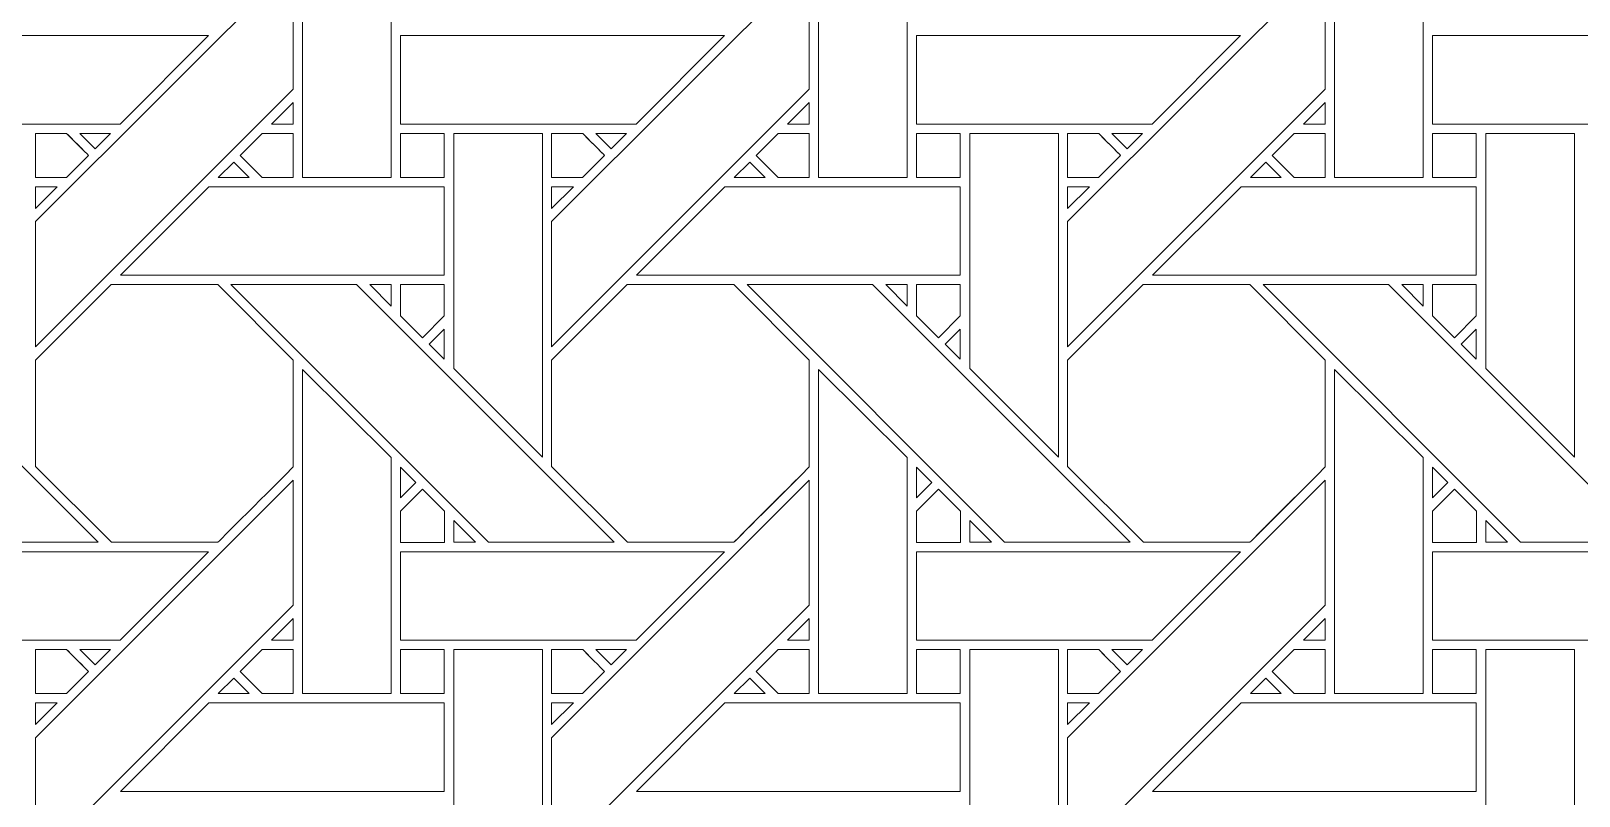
# Model space of a CAD drawing. Header units: inches. Extents: x 4.4 to 20.4, y 1.1 to 17.1.
# Drawn here: x 8.817 to 11.663, y 5.071 to 6.477 of the extents above; entities that cross this region are included whole.
import ezdxf

# ---------------------------------------------------------------- set-up
doc = ezdxf.new("R2010")
doc.units = ezdxf.units.IN
doc.header["$MEASUREMENT"] = 0
doc.layers.add('Design', color=7, linetype='Continuous', lineweight=0)

msp = doc.modelspace()

# ---------------------------------------------------------------- linework, layer by layer
at = {"layer": 'Design'}
for points, knots in [([(12.3829, 17.0948), (7.9646, 17.0948), (4.3829, 13.513), (4.3829, 9.0948), (4.3829, 4.6765), (7.9646, 1.0948), (12.3829, 1.0948), (16.8011, 1.0948), (20.3829, 4.6765), (20.3829, 9.0948), (20.3829, 13.513), (16.8011, 17.0948), (12.3829, 17.0948)], [0, 0, 0, 0, 1, 1, 1, 2, 2, 2, 3, 3, 3, 4, 4, 4, 4]), ([(12.3829, 16.2388), (8.4373, 16.2388), (5.2388, 13.0403), (5.2388, 9.0948), (5.2388, 5.1492), (8.4373, 1.9507), (12.3829, 1.9507), (16.3284, 1.9507), (19.5269, 5.1492), (19.5269, 9.0948), (19.5269, 13.0403), (16.3284, 16.2388), (12.3829, 16.2388)], [0, 0, 0, 0, 1, 1, 1, 2, 2, 2, 3, 3, 3, 4, 4, 4, 4]), ([(9.4791, 6.6419), (9.4791, 6.6419), (9.4791, 6.2082), (9.4791, 6.2082), (9.4791, 6.2082), (9.3163, 6.2082), (9.3163, 6.2082), (9.3163, 6.2082), (9.3163, 6.8041), (9.3163, 6.8041), (9.3163, 6.8041), (9.4791, 6.6419), (9.4791, 6.6419)], [0, 0, 0, 0, 1, 1, 1, 2, 2, 2, 3, 3, 3, 4, 4, 4, 4]), ([(10.4278, 6.6419), (10.4278, 6.6419), (10.4278, 6.2082), (10.4278, 6.2082), (10.4278, 6.2082), (10.265, 6.2082), (10.265, 6.2082), (10.265, 6.2082), (10.265, 6.8041), (10.265, 6.8041), (10.265, 6.8041), (10.4278, 6.6419), (10.4278, 6.6419)], [0, 0, 0, 0, 1, 1, 1, 2, 2, 2, 3, 3, 3, 4, 4, 4, 4]), ([(11.3765, 6.6419), (11.3765, 6.6419), (11.3765, 6.2082), (11.3765, 6.2082), (11.3765, 6.2082), (11.2137, 6.2082), (11.2137, 6.2082), (11.2137, 6.2082), (11.2137, 6.8041), (11.2137, 6.8041), (11.2137, 6.8041), (11.3765, 6.6419), (11.3765, 6.6419)], [0, 0, 0, 0, 1, 1, 1, 2, 2, 2, 3, 3, 3, 4, 4, 4, 4]), ([(8.8255, 6.1269), (8.8255, 6.1269), (9.2992, 6.6005), (9.2992, 6.6005), (9.2992, 6.6005), (9.2992, 6.3705), (9.2992, 6.3705), (9.2992, 6.3705), (8.8255, 5.8968), (8.8255, 5.8968), (8.8255, 5.8968), (8.8255, 6.1269), (8.8255, 6.1269)], [0, 0, 0, 0, 1, 1, 1, 2, 2, 2, 3, 3, 3, 4, 4, 4, 4]), ([(9.7742, 6.1269), (9.7742, 6.1269), (10.2479, 6.6005), (10.2479, 6.6005), (10.2479, 6.6005), (10.2479, 6.3705), (10.2479, 6.3705), (10.2479, 6.3705), (9.7742, 5.8968), (9.7742, 5.8968), (9.7742, 5.8968), (9.7742, 6.1269), (9.7742, 6.1269)], [0, 0, 0, 0, 1, 1, 1, 2, 2, 2, 3, 3, 3, 4, 4, 4, 4]), ([(10.7229, 6.1269), (10.7229, 6.1269), (11.1966, 6.6005), (11.1966, 6.6005), (11.1966, 6.6005), (11.1966, 6.3705), (11.1966, 6.3705), (11.1966, 6.3705), (10.7229, 5.8968), (10.7229, 5.8968), (10.7229, 5.8968), (10.7229, 6.1269), (10.7229, 6.1269)], [0, 0, 0, 0, 1, 1, 1, 2, 2, 2, 3, 3, 3, 4, 4, 4, 4]), ([(8.5476, 6.3063), (8.5476, 6.3063), (8.5476, 6.469), (8.5476, 6.469), (8.5476, 6.469), (9.1433, 6.469), (9.1433, 6.469), (9.1433, 6.469), (8.9806, 6.3063), (8.9806, 6.3063), (8.9806, 6.3063), (8.5476, 6.3063), (8.5476, 6.3063)], [0, 0, 0, 0, 1, 1, 1, 2, 2, 2, 3, 3, 3, 4, 4, 4, 4]), ([(9.4964, 6.3063), (9.4964, 6.3063), (9.4964, 6.469), (9.4964, 6.469), (9.4964, 6.469), (10.0921, 6.469), (10.0921, 6.469), (10.0921, 6.469), (9.9293, 6.3063), (9.9293, 6.3063), (9.9293, 6.3063), (9.4964, 6.3063), (9.4964, 6.3063)], [0, 0, 0, 0, 1, 1, 1, 2, 2, 2, 3, 3, 3, 4, 4, 4, 4]), ([(10.4451, 6.3063), (10.4451, 6.3063), (10.4451, 6.469), (10.4451, 6.469), (10.4451, 6.469), (11.0408, 6.469), (11.0408, 6.469), (11.0408, 6.469), (10.8781, 6.3063), (10.8781, 6.3063), (10.8781, 6.3063), (10.4451, 6.3063), (10.4451, 6.3063)], [0, 0, 0, 0, 1, 1, 1, 2, 2, 2, 3, 3, 3, 4, 4, 4, 4]), ([(11.3938, 6.3063), (11.3938, 6.3063), (11.3938, 6.469), (11.3938, 6.469), (11.3938, 6.469), (11.9895, 6.469), (11.9895, 6.469), (11.9895, 6.469), (11.8268, 6.3063), (11.8268, 6.3063), (11.8268, 6.3063), (11.3938, 6.3063), (11.3938, 6.3063)], [0, 0, 0, 0, 1, 1, 1, 2, 2, 2, 3, 3, 3, 4, 4, 4, 4]), ([(9.2594, 6.3063), (9.2594, 6.3063), (9.2992, 6.3461), (9.2992, 6.3461), (9.2992, 6.3461), (9.2992, 6.3063), (9.2992, 6.3063), (9.2992, 6.3063), (9.2594, 6.3063), (9.2594, 6.3063)], [0, 0, 0, 0, 1, 1, 1, 2, 2, 2, 3, 3, 3, 3]), ([(10.2081, 6.3063), (10.2081, 6.3063), (10.2479, 6.3461), (10.2479, 6.3461), (10.2479, 6.3461), (10.2479, 6.3063), (10.2479, 6.3063), (10.2479, 6.3063), (10.2081, 6.3063), (10.2081, 6.3063)], [0, 0, 0, 0, 1, 1, 1, 2, 2, 2, 3, 3, 3, 3]), ([(11.1568, 6.3063), (11.1568, 6.3063), (11.1966, 6.3461), (11.1966, 6.3461), (11.1966, 6.3461), (11.1966, 6.3063), (11.1966, 6.3063), (11.1966, 6.3063), (11.1568, 6.3063), (11.1568, 6.3063)], [0, 0, 0, 0, 1, 1, 1, 2, 2, 2, 3, 3, 3, 3]), ([(8.8825, 6.289), (8.8877, 6.2839), (8.9184, 6.2531), (8.9228, 6.2486), (8.9228, 6.2486), (8.8824, 6.2082), (8.8824, 6.2082), (8.8824, 6.2082), (8.8255, 6.2082), (8.8255, 6.2082), (8.8255, 6.2082), (8.8255, 6.289), (8.8255, 6.289), (8.8255, 6.289), (8.8825, 6.289), (8.8825, 6.289)], [0, 0, 0, 0, 1, 1, 1, 2, 2, 2, 3, 3, 3, 4, 4, 4, 5, 5, 5, 5]), ([(8.8255, 6.289), (8.8255, 6.289), (8.8825, 6.289), (8.8825, 6.289), (8.888, 6.2836), (8.9188, 6.2527), (8.9228, 6.2486), (8.9228, 6.2486), (8.8824, 6.2082), (8.8824, 6.2082), (8.8824, 6.2082), (8.8255, 6.2082), (8.8255, 6.2082), (8.8255, 6.2082), (8.8255, 6.289), (8.8255, 6.289)], [0, 0, 0, 0, 1, 1, 1, 2, 2, 2, 3, 3, 3, 4, 4, 4, 5, 5, 5, 5]), ([(8.9634, 6.289), (8.9634, 6.289), (8.9351, 6.2608), (8.9351, 6.2608), (8.9351, 6.2608), (8.9069, 6.289), (8.9069, 6.289), (8.9069, 6.289), (8.9634, 6.289), (8.9634, 6.289)], [0, 0, 0, 0, 1, 1, 1, 2, 2, 2, 3, 3, 3, 3]), ([(9.2991, 6.289), (9.2991, 6.289), (9.2991, 6.2082), (9.2991, 6.2082), (9.2991, 6.2082), (9.242, 6.2082), (9.242, 6.2082), (9.242, 6.2082), (9.2017, 6.2486), (9.2017, 6.2486), (9.2017, 6.2486), (9.2421, 6.289), (9.2421, 6.289), (9.2421, 6.289), (9.2991, 6.289), (9.2991, 6.289)], [0, 0, 0, 0, 1, 1, 1, 2, 2, 2, 3, 3, 3, 4, 4, 4, 5, 5, 5, 5]), ([(9.2017, 6.2486), (9.2017, 6.2486), (9.2421, 6.289), (9.2421, 6.289), (9.2421, 6.289), (9.2991, 6.289), (9.2991, 6.289), (9.2991, 6.289), (9.2991, 6.2082), (9.2991, 6.2082), (9.2991, 6.2082), (9.242, 6.2082), (9.242, 6.2082), (9.242, 6.2082), (9.2017, 6.2486), (9.2017, 6.2486)], [0, 0, 0, 0, 1, 1, 1, 2, 2, 2, 3, 3, 3, 4, 4, 4, 5, 5, 5, 5]), ([(9.5766, 6.2082), (9.5766, 6.2082), (9.4963, 6.2082), (9.4963, 6.2082), (9.4963, 6.2082), (9.4963, 6.289), (9.4963, 6.289), (9.4963, 6.289), (9.5766, 6.289), (9.5766, 6.289), (9.5766, 6.289), (9.5766, 6.2082), (9.5766, 6.2082)], [0, 0, 0, 0, 1, 1, 1, 2, 2, 2, 3, 3, 3, 4, 4, 4, 4]), ([(9.5766, 6.289), (9.5766, 6.289), (9.5766, 6.2082), (9.5766, 6.2082), (9.5766, 6.2082), (9.4963, 6.2082), (9.4963, 6.2082), (9.4963, 6.2082), (9.4963, 6.289), (9.4963, 6.289), (9.4963, 6.289), (9.5766, 6.289), (9.5766, 6.289)], [0, 0, 0, 0, 1, 1, 1, 2, 2, 2, 3, 3, 3, 4, 4, 4, 4]), ([(9.7571, 6.289), (9.7571, 6.289), (9.7571, 5.6939), (9.7571, 5.6939), (9.7571, 5.6939), (9.5942, 5.8568), (9.5942, 5.8568), (9.5942, 5.8568), (9.5942, 6.289), (9.5942, 6.289), (9.5942, 6.289), (9.7571, 6.289), (9.7571, 6.289)], [0, 0, 0, 0, 1, 1, 1, 2, 2, 2, 3, 3, 3, 4, 4, 4, 4]), ([(9.8313, 6.289), (9.8364, 6.2839), (9.8672, 6.2531), (9.8716, 6.2486), (9.8716, 6.2486), (9.8312, 6.2082), (9.8312, 6.2082), (9.8312, 6.2082), (9.7742, 6.2082), (9.7742, 6.2082), (9.7742, 6.2082), (9.7742, 6.289), (9.7742, 6.289), (9.7742, 6.289), (9.8313, 6.289), (9.8313, 6.289)], [0, 0, 0, 0, 1, 1, 1, 2, 2, 2, 3, 3, 3, 4, 4, 4, 5, 5, 5, 5]), ([(9.8716, 6.2486), (9.8716, 6.2486), (9.8312, 6.2082), (9.8312, 6.2082), (9.8312, 6.2082), (9.7742, 6.2082), (9.7742, 6.2082), (9.7742, 6.2082), (9.7742, 6.289), (9.7742, 6.289), (9.7742, 6.289), (9.8313, 6.289), (9.8313, 6.289), (9.8369, 6.2834), (9.8716, 6.2486), (9.8716, 6.2486)], [0, 0, 0, 0, 1, 1, 1, 2, 2, 2, 3, 3, 3, 4, 4, 4, 5, 5, 5, 5]), ([(9.8556, 6.289), (9.8556, 6.289), (9.9121, 6.289), (9.9121, 6.289), (9.9121, 6.289), (9.8838, 6.2608), (9.8838, 6.2608), (9.8838, 6.2608), (9.8556, 6.289), (9.8556, 6.289)], [0, 0, 0, 0, 1, 1, 1, 2, 2, 2, 3, 3, 3, 3]), ([(10.2479, 6.289), (10.2479, 6.289), (10.2479, 6.2082), (10.2479, 6.2082), (10.2479, 6.2082), (10.1907, 6.2082), (10.1907, 6.2082), (10.1907, 6.2082), (10.1504, 6.2486), (10.1504, 6.2486), (10.1504, 6.2486), (10.1908, 6.289), (10.1908, 6.289), (10.1908, 6.289), (10.2479, 6.289), (10.2479, 6.289)], [0, 0, 0, 0, 1, 1, 1, 2, 2, 2, 3, 3, 3, 4, 4, 4, 5, 5, 5, 5]), ([(10.1504, 6.2486), (10.1504, 6.2486), (10.1908, 6.289), (10.1908, 6.289), (10.1908, 6.289), (10.2479, 6.289), (10.2479, 6.289), (10.2479, 6.289), (10.2479, 6.2082), (10.2479, 6.2082), (10.2479, 6.2082), (10.1907, 6.2082), (10.1907, 6.2082), (10.1907, 6.2082), (10.1504, 6.2486), (10.1504, 6.2486)], [0, 0, 0, 0, 1, 1, 1, 2, 2, 2, 3, 3, 3, 4, 4, 4, 5, 5, 5, 5]), ([(10.4451, 6.2082), (10.4451, 6.2082), (10.4451, 6.289), (10.4451, 6.289), (10.4451, 6.289), (10.5253, 6.289), (10.5253, 6.289), (10.5253, 6.289), (10.5253, 6.2082), (10.5253, 6.2082), (10.5253, 6.2082), (10.4451, 6.2082), (10.4451, 6.2082)], [0, 0, 0, 0, 1, 1, 1, 2, 2, 2, 3, 3, 3, 4, 4, 4, 4]), ([(10.4451, 6.289), (10.4451, 6.289), (10.5253, 6.289), (10.5253, 6.289), (10.5253, 6.289), (10.5253, 6.2082), (10.5253, 6.2082), (10.5253, 6.2082), (10.4451, 6.2082), (10.4451, 6.2082), (10.4451, 6.2082), (10.4451, 6.289), (10.4451, 6.289)], [0, 0, 0, 0, 1, 1, 1, 2, 2, 2, 3, 3, 3, 4, 4, 4, 4]), ([(10.7058, 6.289), (10.7058, 6.289), (10.7058, 5.6939), (10.7058, 5.6939), (10.7058, 5.6939), (10.5429, 5.8568), (10.5429, 5.8568), (10.5429, 5.8568), (10.5429, 6.289), (10.5429, 6.289), (10.5429, 6.289), (10.7058, 6.289), (10.7058, 6.289)], [0, 0, 0, 0, 1, 1, 1, 2, 2, 2, 3, 3, 3, 4, 4, 4, 4]), ([(10.78, 6.289), (10.7851, 6.2839), (10.8159, 6.2531), (10.8203, 6.2486), (10.8203, 6.2486), (10.7799, 6.2082), (10.7799, 6.2082), (10.7799, 6.2082), (10.7229, 6.2082), (10.7229, 6.2082), (10.7229, 6.2082), (10.7229, 6.289), (10.7229, 6.289), (10.7229, 6.289), (10.78, 6.289), (10.78, 6.289)], [0, 0, 0, 0, 1, 1, 1, 2, 2, 2, 3, 3, 3, 4, 4, 4, 5, 5, 5, 5]), ([(10.7229, 6.289), (10.7229, 6.289), (10.78, 6.289), (10.78, 6.289), (10.7855, 6.2835), (10.8203, 6.2486), (10.8203, 6.2486), (10.8203, 6.2486), (10.7799, 6.2082), (10.7799, 6.2082), (10.7799, 6.2082), (10.7229, 6.2082), (10.7229, 6.2082), (10.7229, 6.2082), (10.7229, 6.289), (10.7229, 6.289)], [0, 0, 0, 0, 1, 1, 1, 2, 2, 2, 3, 3, 3, 4, 4, 4, 5, 5, 5, 5]), ([(10.8608, 6.289), (10.8608, 6.289), (10.8325, 6.2608), (10.8325, 6.2608), (10.8325, 6.2608), (10.8044, 6.289), (10.8044, 6.289), (10.8044, 6.289), (10.8608, 6.289), (10.8608, 6.289)], [0, 0, 0, 0, 1, 1, 1, 2, 2, 2, 3, 3, 3, 3]), ([(11.1395, 6.2082), (11.1395, 6.2082), (11.0991, 6.2486), (11.0991, 6.2486), (11.0991, 6.2486), (11.1396, 6.289), (11.1396, 6.289), (11.1396, 6.289), (11.1966, 6.289), (11.1966, 6.289), (11.1966, 6.289), (11.1966, 6.2082), (11.1966, 6.2082), (11.1966, 6.2082), (11.1395, 6.2082), (11.1395, 6.2082)], [0, 0, 0, 0, 1, 1, 1, 2, 2, 2, 3, 3, 3, 4, 4, 4, 5, 5, 5, 5]), ([(11.0991, 6.2486), (11.0991, 6.2486), (11.1396, 6.289), (11.1396, 6.289), (11.1396, 6.289), (11.1966, 6.289), (11.1966, 6.289), (11.1966, 6.289), (11.1966, 6.2082), (11.1966, 6.2082), (11.1966, 6.2082), (11.1395, 6.2082), (11.1395, 6.2082), (11.1395, 6.2082), (11.0991, 6.2486), (11.0991, 6.2486)], [0, 0, 0, 0, 1, 1, 1, 2, 2, 2, 3, 3, 3, 4, 4, 4, 5, 5, 5, 5]), ([(11.474, 6.2082), (11.474, 6.2082), (11.3938, 6.2082), (11.3938, 6.2082), (11.3938, 6.2082), (11.3938, 6.289), (11.3938, 6.289), (11.3938, 6.289), (11.474, 6.289), (11.474, 6.289), (11.474, 6.289), (11.474, 6.2082), (11.474, 6.2082)], [0, 0, 0, 0, 1, 1, 1, 2, 2, 2, 3, 3, 3, 4, 4, 4, 4]), ([(11.3938, 6.289), (11.3938, 6.289), (11.474, 6.289), (11.474, 6.289), (11.474, 6.289), (11.474, 6.2082), (11.474, 6.2082), (11.474, 6.2082), (11.3938, 6.2082), (11.3938, 6.2082), (11.3938, 6.2082), (11.3938, 6.289), (11.3938, 6.289)], [0, 0, 0, 0, 1, 1, 1, 2, 2, 2, 3, 3, 3, 4, 4, 4, 4]), ([(11.6545, 6.289), (11.6545, 6.289), (11.6545, 5.6939), (11.6545, 5.6939), (11.6545, 5.6939), (11.4916, 5.8568), (11.4916, 5.8568), (11.4916, 5.8568), (11.4916, 6.289), (11.4916, 6.289), (11.4916, 6.289), (11.6545, 6.289), (11.6545, 6.289)], [0, 0, 0, 0, 1, 1, 1, 2, 2, 2, 3, 3, 3, 4, 4, 4, 4]), ([(9.2178, 6.2082), (9.2178, 6.2082), (9.1613, 6.2082), (9.1613, 6.2082), (9.1613, 6.2082), (9.1896, 6.2365), (9.1896, 6.2365), (9.1896, 6.2365), (9.2178, 6.2082), (9.2178, 6.2082)], [0, 0, 0, 0, 1, 1, 1, 2, 2, 2, 3, 3, 3, 3]), ([(10.1666, 6.2082), (10.1666, 6.2082), (10.11, 6.2082), (10.11, 6.2082), (10.11, 6.2082), (10.1383, 6.2365), (10.1383, 6.2365), (10.1383, 6.2365), (10.1666, 6.2082), (10.1666, 6.2082)], [0, 0, 0, 0, 1, 1, 1, 2, 2, 2, 3, 3, 3, 3]), ([(11.1153, 6.2082), (11.1153, 6.2082), (11.0588, 6.2082), (11.0588, 6.2082), (11.0588, 6.2082), (11.087, 6.2365), (11.087, 6.2365), (11.087, 6.2365), (11.1153, 6.2082), (11.1153, 6.2082)], [0, 0, 0, 0, 1, 1, 1, 2, 2, 2, 3, 3, 3, 3]), ([(8.8653, 6.1911), (8.8653, 6.1911), (8.8255, 6.1513), (8.8255, 6.1513), (8.8255, 6.1513), (8.8255, 6.1911), (8.8255, 6.1911), (8.8255, 6.1911), (8.8653, 6.1911), (8.8653, 6.1911)], [0, 0, 0, 0, 1, 1, 1, 2, 2, 2, 3, 3, 3, 3]), ([(8.9813, 6.0283), (8.9813, 6.0283), (9.1442, 6.1911), (9.1442, 6.1911), (9.1442, 6.1911), (9.5766, 6.1911), (9.5766, 6.1911), (9.5766, 6.1911), (9.5766, 6.0283), (9.5766, 6.0283), (9.5766, 6.0283), (8.9813, 6.0283), (8.9813, 6.0283)], [0, 0, 0, 0, 1, 1, 1, 2, 2, 2, 3, 3, 3, 4, 4, 4, 4]), ([(9.8141, 6.1911), (9.8141, 6.1911), (9.7742, 6.1513), (9.7742, 6.1513), (9.7742, 6.1513), (9.7742, 6.1911), (9.7742, 6.1911), (9.7742, 6.1911), (9.8141, 6.1911), (9.8141, 6.1911)], [0, 0, 0, 0, 1, 1, 1, 2, 2, 2, 3, 3, 3, 3]), ([(10.0929, 6.1911), (10.0929, 6.1911), (10.5253, 6.1911), (10.5253, 6.1911), (10.5253, 6.1911), (10.5253, 6.0283), (10.5253, 6.0283), (10.5253, 6.0283), (9.9301, 6.0283), (9.9301, 6.0283), (9.9301, 6.0283), (10.0929, 6.1911), (10.0929, 6.1911)], [0, 0, 0, 0, 1, 1, 1, 2, 2, 2, 3, 3, 3, 4, 4, 4, 4]), ([(10.7628, 6.1911), (10.7628, 6.1911), (10.7229, 6.1513), (10.7229, 6.1513), (10.7229, 6.1513), (10.7229, 6.1911), (10.7229, 6.1911), (10.7229, 6.1911), (10.7628, 6.1911), (10.7628, 6.1911)], [0, 0, 0, 0, 1, 1, 1, 2, 2, 2, 3, 3, 3, 3]), ([(11.0416, 6.1911), (11.0416, 6.1911), (11.4741, 6.1911), (11.4741, 6.1911), (11.4741, 6.1911), (11.4741, 6.0283), (11.4741, 6.0283), (11.4741, 6.0283), (10.8788, 6.0283), (10.8788, 6.0283), (10.8788, 6.0283), (11.0416, 6.1911), (11.0416, 6.1911)], [0, 0, 0, 0, 1, 1, 1, 2, 2, 2, 3, 3, 3, 4, 4, 4, 4]), ([(8.2359, 6.0112), (8.2359, 6.0112), (8.4669, 6.0112), (8.4669, 6.0112), (8.4669, 6.0112), (8.9405, 5.5375), (8.9405, 5.5375), (8.9405, 5.5375), (8.7095, 5.5375), (8.7095, 5.5375), (8.7095, 5.5375), (8.2359, 6.0112), (8.2359, 6.0112)], [0, 0, 0, 0, 1, 1, 1, 2, 2, 2, 3, 3, 3, 4, 4, 4, 4]), ([(8.9642, 6.0111), (8.9642, 6.0111), (9.1604, 6.0111), (9.1604, 6.0111), (9.1604, 6.0111), (9.2991, 5.8724), (9.2991, 5.8724), (9.2991, 5.8724), (9.2991, 5.6762), (9.2991, 5.6762), (9.2813, 5.6582), (9.1694, 5.5465), (9.1604, 5.5375), (9.1604, 5.5375), (8.9647, 5.5375), (8.9647, 5.5375), (8.9647, 5.5375), (8.8255, 5.6767), (8.8255, 5.6767), (8.8255, 5.6767), (8.8255, 5.8724), (8.8255, 5.8724), (8.8255, 5.8724), (8.9642, 6.0111), (8.9642, 6.0111)], [0, 0, 0, 0, 1, 1, 1, 2, 2, 2, 3, 3, 3, 4, 4, 4, 5, 5, 5, 6, 6, 6, 7, 7, 7, 8, 8, 8, 8]), ([(8.8255, 5.6767), (8.8255, 5.6767), (8.8255, 5.8724), (8.8255, 5.8724), (8.8255, 5.8724), (8.9642, 6.0111), (8.9642, 6.0111), (8.9642, 6.0111), (9.1604, 6.0111), (9.1604, 6.0111), (9.1604, 6.0111), (9.2991, 5.8724), (9.2991, 5.8724), (9.2991, 5.8724), (9.2991, 5.6762), (9.2991, 5.6762), (9.2813, 5.6582), (9.1694, 5.5465), (9.1604, 5.5375), (9.1604, 5.5375), (8.9647, 5.5375), (8.9647, 5.5375), (8.9647, 5.5375), (8.8255, 5.6767), (8.8255, 5.6767)], [0, 0, 0, 0, 1, 1, 1, 2, 2, 2, 3, 3, 3, 4, 4, 4, 5, 5, 5, 6, 6, 6, 7, 7, 7, 8, 8, 8, 8]), ([(9.1846, 6.0112), (9.1846, 6.0112), (9.4156, 6.0112), (9.4156, 6.0112), (9.4156, 6.0112), (9.8892, 5.5375), (9.8892, 5.5375), (9.8892, 5.5375), (9.6582, 5.5375), (9.6582, 5.5375), (9.6582, 5.5375), (9.1846, 6.0112), (9.1846, 6.0112)], [0, 0, 0, 0, 1, 1, 1, 2, 2, 2, 3, 3, 3, 4, 4, 4, 4]), ([(9.4791, 6.0111), (9.4791, 6.0111), (9.4791, 5.9713), (9.4791, 5.9713), (9.4791, 5.9713), (9.4397, 6.0111), (9.4397, 6.0111), (9.4397, 6.0111), (9.4791, 6.0111), (9.4791, 6.0111)], [0, 0, 0, 0, 1, 1, 1, 2, 2, 2, 3, 3, 3, 3]), ([(9.5766, 6.0111), (9.5766, 6.0111), (9.5766, 5.9535), (9.5766, 5.9535), (9.5766, 5.9535), (9.5366, 5.9136), (9.5366, 5.9136), (9.5366, 5.9136), (9.4963, 5.9539), (9.4963, 5.9539), (9.4963, 5.9539), (9.4963, 6.0111), (9.4963, 6.0111), (9.4963, 6.0111), (9.5766, 6.0111), (9.5766, 6.0111)], [0, 0, 0, 0, 1, 1, 1, 2, 2, 2, 3, 3, 3, 4, 4, 4, 5, 5, 5, 5]), ([(9.5366, 5.9136), (9.5366, 5.9136), (9.4963, 5.9539), (9.4963, 5.9539), (9.4963, 5.9539), (9.4963, 6.0111), (9.4963, 6.0111), (9.4963, 6.0111), (9.5766, 6.0111), (9.5766, 6.0111), (9.5766, 6.0111), (9.5766, 5.9535), (9.5766, 5.9535), (9.5766, 5.9535), (9.5366, 5.9136), (9.5366, 5.9136)], [0, 0, 0, 0, 1, 1, 1, 2, 2, 2, 3, 3, 3, 4, 4, 4, 5, 5, 5, 5]), ([(9.9129, 6.0111), (9.9129, 6.0111), (10.1091, 6.0111), (10.1091, 6.0111), (10.1091, 6.0111), (10.2478, 5.8724), (10.2478, 5.8724), (10.2478, 5.8724), (10.2478, 5.6762), (10.2478, 5.6762), (10.23, 5.6582), (10.1181, 5.5465), (10.1091, 5.5375), (10.1091, 5.5375), (9.9134, 5.5375), (9.9134, 5.5375), (9.9134, 5.5375), (9.7742, 5.6767), (9.7742, 5.6767), (9.7742, 5.6767), (9.7742, 5.8724), (9.7742, 5.8724), (9.7742, 5.8724), (9.9129, 6.0111), (9.9129, 6.0111)], [0, 0, 0, 0, 1, 1, 1, 2, 2, 2, 3, 3, 3, 4, 4, 4, 5, 5, 5, 6, 6, 6, 7, 7, 7, 8, 8, 8, 8]), ([(9.7742, 5.8724), (9.7742, 5.8724), (9.9129, 6.0111), (9.9129, 6.0111), (9.9129, 6.0111), (10.1091, 6.0111), (10.1091, 6.0111), (10.1091, 6.0111), (10.2478, 5.8724), (10.2478, 5.8724), (10.2478, 5.8724), (10.2478, 5.6762), (10.2478, 5.6762), (10.2297, 5.6579), (10.1178, 5.5462), (10.1091, 5.5375), (10.1091, 5.5375), (9.9134, 5.5375), (9.9134, 5.5375), (9.9134, 5.5375), (9.7742, 5.6767), (9.7742, 5.6767), (9.7742, 5.6767), (9.7742, 5.8724), (9.7742, 5.8724)], [0, 0, 0, 0, 1, 1, 1, 2, 2, 2, 3, 3, 3, 4, 4, 4, 5, 5, 5, 6, 6, 6, 7, 7, 7, 8, 8, 8, 8]), ([(10.1334, 6.0112), (10.1334, 6.0112), (10.3643, 6.0112), (10.3643, 6.0112), (10.3643, 6.0112), (10.838, 5.5375), (10.838, 5.5375), (10.838, 5.5375), (10.6069, 5.5375), (10.6069, 5.5375), (10.6069, 5.5375), (10.1334, 6.0112), (10.1334, 6.0112)], [0, 0, 0, 0, 1, 1, 1, 2, 2, 2, 3, 3, 3, 4, 4, 4, 4]), ([(10.4279, 6.0111), (10.4279, 6.0111), (10.4279, 5.9713), (10.4279, 5.9713), (10.4279, 5.9713), (10.3884, 6.0111), (10.3884, 6.0111), (10.3884, 6.0111), (10.4279, 6.0111), (10.4279, 6.0111)], [0, 0, 0, 0, 1, 1, 1, 2, 2, 2, 3, 3, 3, 3]), ([(10.5253, 6.0111), (10.5253, 6.0111), (10.5253, 5.9535), (10.5253, 5.9535), (10.5253, 5.9535), (10.4854, 5.9136), (10.4854, 5.9136), (10.4854, 5.9136), (10.445, 5.9539), (10.445, 5.9539), (10.445, 5.9539), (10.445, 6.0111), (10.445, 6.0111), (10.445, 6.0111), (10.5253, 6.0111), (10.5253, 6.0111)], [0, 0, 0, 0, 1, 1, 1, 2, 2, 2, 3, 3, 3, 4, 4, 4, 5, 5, 5, 5]), ([(10.4854, 5.9136), (10.4854, 5.9136), (10.445, 5.9539), (10.445, 5.9539), (10.445, 5.9539), (10.445, 6.0111), (10.445, 6.0111), (10.445, 6.0111), (10.5253, 6.0111), (10.5253, 6.0111), (10.5253, 6.0111), (10.5253, 5.9535), (10.5253, 5.9535), (10.5253, 5.9535), (10.4854, 5.9136), (10.4854, 5.9136)], [0, 0, 0, 0, 1, 1, 1, 2, 2, 2, 3, 3, 3, 4, 4, 4, 5, 5, 5, 5]), ([(10.8616, 6.0111), (10.8616, 6.0111), (11.0578, 6.0111), (11.0578, 6.0111), (11.0578, 6.0111), (11.1966, 5.8724), (11.1966, 5.8724), (11.1966, 5.8724), (11.1966, 5.6762), (11.1966, 5.6762), (11.1788, 5.6582), (11.0669, 5.5465), (11.0579, 5.5375), (11.0579, 5.5375), (10.8622, 5.5375), (10.8622, 5.5375), (10.8622, 5.5375), (10.7229, 5.6767), (10.7229, 5.6767), (10.7229, 5.6767), (10.7229, 5.8724), (10.7229, 5.8724), (10.7229, 5.8724), (10.8616, 6.0111), (10.8616, 6.0111)], [0, 0, 0, 0, 1, 1, 1, 2, 2, 2, 3, 3, 3, 4, 4, 4, 5, 5, 5, 6, 6, 6, 7, 7, 7, 8, 8, 8, 8]), ([(10.7229, 5.6767), (10.7229, 5.6767), (10.7229, 5.8724), (10.7229, 5.8724), (10.7229, 5.8724), (10.8616, 6.0111), (10.8616, 6.0111), (10.8616, 6.0111), (11.0578, 6.0111), (11.0578, 6.0111), (11.0578, 6.0111), (11.1966, 5.8724), (11.1966, 5.8724), (11.1966, 5.8724), (11.1966, 5.6762), (11.1966, 5.6762), (11.1784, 5.6579), (11.0666, 5.5462), (11.0579, 5.5375), (11.0579, 5.5375), (10.8622, 5.5375), (10.8622, 5.5375), (10.8622, 5.5375), (10.7229, 5.6767), (10.7229, 5.6767)], [0, 0, 0, 0, 1, 1, 1, 2, 2, 2, 3, 3, 3, 4, 4, 4, 5, 5, 5, 6, 6, 6, 7, 7, 7, 8, 8, 8, 8]), ([(11.0821, 6.0112), (11.0821, 6.0112), (11.313, 6.0112), (11.313, 6.0112), (11.313, 6.0112), (11.7867, 5.5375), (11.7867, 5.5375), (11.7867, 5.5375), (11.5556, 5.5375), (11.5556, 5.5375), (11.5556, 5.5375), (11.0821, 6.0112), (11.0821, 6.0112)], [0, 0, 0, 0, 1, 1, 1, 2, 2, 2, 3, 3, 3, 4, 4, 4, 4]), ([(11.3766, 6.0111), (11.3766, 6.0111), (11.3766, 5.9713), (11.3766, 5.9713), (11.3766, 5.9713), (11.3372, 6.0111), (11.3372, 6.0111), (11.3372, 6.0111), (11.3766, 6.0111), (11.3766, 6.0111)], [0, 0, 0, 0, 1, 1, 1, 2, 2, 2, 3, 3, 3, 3]), ([(11.474, 6.0111), (11.474, 6.0111), (11.474, 5.9535), (11.474, 5.9535), (11.474, 5.9535), (11.4341, 5.9136), (11.4341, 5.9136), (11.4341, 5.9136), (11.3938, 5.9539), (11.3938, 5.9539), (11.3938, 5.9539), (11.3938, 6.0111), (11.3938, 6.0111), (11.3938, 6.0111), (11.474, 6.0111), (11.474, 6.0111)], [0, 0, 0, 0, 1, 1, 1, 2, 2, 2, 3, 3, 3, 4, 4, 4, 5, 5, 5, 5]), ([(11.4341, 5.9136), (11.4341, 5.9136), (11.3938, 5.9539), (11.3938, 5.9539), (11.3938, 5.9539), (11.3938, 6.0111), (11.3938, 6.0111), (11.3938, 6.0111), (11.474, 6.0111), (11.474, 6.0111), (11.474, 6.0111), (11.474, 5.9535), (11.474, 5.9535), (11.474, 5.9535), (11.4341, 5.9136), (11.4341, 5.9136)], [0, 0, 0, 0, 1, 1, 1, 2, 2, 2, 3, 3, 3, 4, 4, 4, 5, 5, 5, 5]), ([(9.5766, 5.9293), (9.5766, 5.9293), (9.5766, 5.8741), (9.5766, 5.8741), (9.5766, 5.8741), (9.5488, 5.9015), (9.5488, 5.9015), (9.5488, 5.9015), (9.5766, 5.9293), (9.5766, 5.9293)], [0, 0, 0, 0, 1, 1, 1, 2, 2, 2, 3, 3, 3, 3]), ([(10.5253, 5.9293), (10.5253, 5.9293), (10.5253, 5.8741), (10.5253, 5.8741), (10.5253, 5.8741), (10.4976, 5.9015), (10.4976, 5.9015), (10.4976, 5.9015), (10.5253, 5.9293), (10.5253, 5.9293)], [0, 0, 0, 0, 1, 1, 1, 2, 2, 2, 3, 3, 3, 3]), ([(11.4741, 5.9293), (11.4741, 5.9293), (11.4741, 5.8741), (11.4741, 5.8741), (11.4741, 5.8741), (11.4463, 5.9015), (11.4463, 5.9015), (11.4463, 5.9015), (11.4741, 5.9293), (11.4741, 5.9293)], [0, 0, 0, 0, 1, 1, 1, 2, 2, 2, 3, 3, 3, 3]), ([(9.4791, 5.6932), (9.4791, 5.6932), (9.4791, 5.2595), (9.4791, 5.2595), (9.4791, 5.2595), (9.3163, 5.2595), (9.3163, 5.2595), (9.3163, 5.2595), (9.3163, 5.8553), (9.3163, 5.8553), (9.3163, 5.8553), (9.4791, 5.6932), (9.4791, 5.6932)], [0, 0, 0, 0, 1, 1, 1, 2, 2, 2, 3, 3, 3, 4, 4, 4, 4]), ([(10.4278, 5.6932), (10.4278, 5.6932), (10.4278, 5.2595), (10.4278, 5.2595), (10.4278, 5.2595), (10.265, 5.2595), (10.265, 5.2595), (10.265, 5.2595), (10.265, 5.8553), (10.265, 5.8553), (10.265, 5.8553), (10.4278, 5.6932), (10.4278, 5.6932)], [0, 0, 0, 0, 1, 1, 1, 2, 2, 2, 3, 3, 3, 4, 4, 4, 4]), ([(11.3765, 5.6932), (11.3765, 5.6932), (11.3765, 5.2595), (11.3765, 5.2595), (11.3765, 5.2595), (11.2137, 5.2595), (11.2137, 5.2595), (11.2137, 5.2595), (11.2137, 5.8553), (11.2137, 5.8553), (11.2137, 5.8553), (11.3765, 5.6932), (11.3765, 5.6932)], [0, 0, 0, 0, 1, 1, 1, 2, 2, 2, 3, 3, 3, 4, 4, 4, 4]), ([(9.4964, 5.6189), (9.4964, 5.6189), (9.4964, 5.6757), (9.4964, 5.6757), (9.4964, 5.6757), (9.5246, 5.6471), (9.5246, 5.6471), (9.5246, 5.6471), (9.4964, 5.6189), (9.4964, 5.6189)], [0, 0, 0, 0, 1, 1, 1, 2, 2, 2, 3, 3, 3, 3]), ([(10.4451, 5.6189), (10.4451, 5.6189), (10.4451, 5.6757), (10.4451, 5.6757), (10.4451, 5.6757), (10.4733, 5.6471), (10.4733, 5.6471), (10.4733, 5.6471), (10.4451, 5.6189), (10.4451, 5.6189)], [0, 0, 0, 0, 1, 1, 1, 2, 2, 2, 3, 3, 3, 3]), ([(11.3938, 5.6189), (11.3938, 5.6189), (11.3938, 5.6757), (11.3938, 5.6757), (11.3938, 5.6757), (11.422, 5.6471), (11.422, 5.6471), (11.422, 5.6471), (11.3938, 5.6189), (11.3938, 5.6189)], [0, 0, 0, 0, 1, 1, 1, 2, 2, 2, 3, 3, 3, 3]), ([(8.8255, 5.1782), (8.8255, 5.1782), (9.2992, 5.6518), (9.2992, 5.6518), (9.2992, 5.6518), (9.2992, 5.4217), (9.2992, 5.4217), (9.2992, 5.4217), (8.8255, 4.9481), (8.8255, 4.9481), (8.8255, 4.9481), (8.8255, 5.1782), (8.8255, 5.1782)], [0, 0, 0, 0, 1, 1, 1, 2, 2, 2, 3, 3, 3, 4, 4, 4, 4]), ([(9.7742, 5.1782), (9.7742, 5.1782), (10.2479, 5.6518), (10.2479, 5.6518), (10.2479, 5.6518), (10.2479, 5.4217), (10.2479, 5.4217), (10.2479, 5.4217), (9.7742, 4.9481), (9.7742, 4.9481), (9.7742, 4.9481), (9.7742, 5.1782), (9.7742, 5.1782)], [0, 0, 0, 0, 1, 1, 1, 2, 2, 2, 3, 3, 3, 4, 4, 4, 4]), ([(10.7229, 5.1782), (10.7229, 5.1782), (11.1966, 5.6518), (11.1966, 5.6518), (11.1966, 5.6518), (11.1966, 5.4217), (11.1966, 5.4217), (11.1966, 5.4217), (10.7229, 4.9481), (10.7229, 4.9481), (10.7229, 4.9481), (10.7229, 5.1782), (10.7229, 5.1782)], [0, 0, 0, 0, 1, 1, 1, 2, 2, 2, 3, 3, 3, 4, 4, 4, 4]), ([(9.4963, 5.5372), (9.4963, 5.5372), (9.4963, 5.5945), (9.4963, 5.5945), (9.4963, 5.5945), (9.5367, 5.6349), (9.5367, 5.6349), (9.5367, 5.6349), (9.577, 5.5945), (9.577, 5.5945), (9.577, 5.5945), (9.577, 5.5372), (9.577, 5.5372), (9.577, 5.5372), (9.4963, 5.5372), (9.4963, 5.5372)], [0, 0, 0, 0, 1, 1, 1, 2, 2, 2, 3, 3, 3, 4, 4, 4, 5, 5, 5, 5]), ([(9.5367, 5.6349), (9.5367, 5.6349), (9.577, 5.5945), (9.577, 5.5945), (9.577, 5.5945), (9.577, 5.5372), (9.577, 5.5372), (9.577, 5.5372), (9.4963, 5.5372), (9.4963, 5.5372), (9.4963, 5.5372), (9.4963, 5.5945), (9.4963, 5.5945), (9.4963, 5.5945), (9.5367, 5.6349), (9.5367, 5.6349)], [0, 0, 0, 0, 1, 1, 1, 2, 2, 2, 3, 3, 3, 4, 4, 4, 5, 5, 5, 5]), ([(10.4451, 5.5372), (10.4451, 5.5372), (10.4451, 5.5945), (10.4451, 5.5945), (10.4451, 5.5945), (10.4854, 5.6349), (10.4854, 5.6349), (10.4854, 5.6349), (10.5257, 5.5945), (10.5257, 5.5945), (10.5257, 5.5945), (10.5257, 5.5372), (10.5257, 5.5372), (10.5257, 5.5372), (10.4451, 5.5372), (10.4451, 5.5372)], [0, 0, 0, 0, 1, 1, 1, 2, 2, 2, 3, 3, 3, 4, 4, 4, 5, 5, 5, 5]), ([(10.4451, 5.5372), (10.4451, 5.5372), (10.4451, 5.5945), (10.4451, 5.5945), (10.4451, 5.5945), (10.4854, 5.6349), (10.4854, 5.6349), (10.4854, 5.6349), (10.5257, 5.5945), (10.5257, 5.5945), (10.5257, 5.5945), (10.5257, 5.5372), (10.5257, 5.5372), (10.5257, 5.5372), (10.4451, 5.5372), (10.4451, 5.5372)], [0, 0, 0, 0, 1, 1, 1, 2, 2, 2, 3, 3, 3, 4, 4, 4, 5, 5, 5, 5]), ([(11.3938, 5.5372), (11.3938, 5.5372), (11.3938, 5.5945), (11.3938, 5.5945), (11.3938, 5.5945), (11.4341, 5.6349), (11.4341, 5.6349), (11.4341, 5.6349), (11.4745, 5.5945), (11.4745, 5.5945), (11.4745, 5.5945), (11.4745, 5.5372), (11.4745, 5.5372), (11.4745, 5.5372), (11.3938, 5.5372), (11.3938, 5.5372)], [0, 0, 0, 0, 1, 1, 1, 2, 2, 2, 3, 3, 3, 4, 4, 4, 5, 5, 5, 5]), ([(11.3938, 5.5372), (11.3938, 5.5372), (11.3938, 5.5945), (11.3938, 5.5945), (11.3938, 5.5945), (11.4341, 5.6349), (11.4341, 5.6349), (11.4341, 5.6349), (11.4745, 5.5945), (11.4745, 5.5945), (11.4745, 5.5945), (11.4745, 5.5372), (11.4745, 5.5372), (11.4745, 5.5372), (11.3938, 5.5372), (11.3938, 5.5372)], [0, 0, 0, 0, 1, 1, 1, 2, 2, 2, 3, 3, 3, 4, 4, 4, 5, 5, 5, 5]), ([(9.634, 5.5375), (9.634, 5.5375), (9.5943, 5.5375), (9.5943, 5.5375), (9.5943, 5.5375), (9.5943, 5.5773), (9.5943, 5.5773), (9.5943, 5.5773), (9.634, 5.5375), (9.634, 5.5375)], [0, 0, 0, 0, 1, 1, 1, 2, 2, 2, 3, 3, 3, 3]), ([(10.5827, 5.5375), (10.5827, 5.5375), (10.543, 5.5375), (10.543, 5.5375), (10.543, 5.5375), (10.543, 5.5773), (10.543, 5.5773), (10.543, 5.5773), (10.5827, 5.5375), (10.5827, 5.5375)], [0, 0, 0, 0, 1, 1, 1, 2, 2, 2, 3, 3, 3, 3]), ([(11.5314, 5.5375), (11.5314, 5.5375), (11.4917, 5.5375), (11.4917, 5.5375), (11.4917, 5.5375), (11.4917, 5.5773), (11.4917, 5.5773), (11.4917, 5.5773), (11.5314, 5.5375), (11.5314, 5.5375)], [0, 0, 0, 0, 1, 1, 1, 2, 2, 2, 3, 3, 3, 3]), ([(8.5476, 5.3576), (8.5476, 5.3576), (8.5476, 5.5202), (8.5476, 5.5202), (8.5476, 5.5202), (9.1433, 5.5202), (9.1433, 5.5202), (9.1433, 5.5202), (8.9806, 5.3576), (8.9806, 5.3576), (8.9806, 5.3576), (8.5476, 5.3576), (8.5476, 5.3576)], [0, 0, 0, 0, 1, 1, 1, 2, 2, 2, 3, 3, 3, 4, 4, 4, 4]), ([(9.4964, 5.3576), (9.4964, 5.3576), (9.4964, 5.5202), (9.4964, 5.5202), (9.4964, 5.5202), (10.0921, 5.5202), (10.0921, 5.5202), (10.0921, 5.5202), (9.9293, 5.3576), (9.9293, 5.3576), (9.9293, 5.3576), (9.4964, 5.3576), (9.4964, 5.3576)], [0, 0, 0, 0, 1, 1, 1, 2, 2, 2, 3, 3, 3, 4, 4, 4, 4]), ([(10.4451, 5.3576), (10.4451, 5.3576), (10.4451, 5.5202), (10.4451, 5.5202), (10.4451, 5.5202), (11.0408, 5.5202), (11.0408, 5.5202), (11.0408, 5.5202), (10.8781, 5.3576), (10.8781, 5.3576), (10.8781, 5.3576), (10.4451, 5.3576), (10.4451, 5.3576)], [0, 0, 0, 0, 1, 1, 1, 2, 2, 2, 3, 3, 3, 4, 4, 4, 4]), ([(11.3938, 5.3576), (11.3938, 5.3576), (11.3938, 5.5202), (11.3938, 5.5202), (11.3938, 5.5202), (11.9895, 5.5202), (11.9895, 5.5202), (11.9895, 5.5202), (11.8268, 5.3576), (11.8268, 5.3576), (11.8268, 5.3576), (11.3938, 5.3576), (11.3938, 5.3576)], [0, 0, 0, 0, 1, 1, 1, 2, 2, 2, 3, 3, 3, 4, 4, 4, 4]), ([(9.2594, 5.3576), (9.2594, 5.3576), (9.2992, 5.3973), (9.2992, 5.3973), (9.2992, 5.3973), (9.2992, 5.3576), (9.2992, 5.3576), (9.2992, 5.3576), (9.2594, 5.3576), (9.2594, 5.3576)], [0, 0, 0, 0, 1, 1, 1, 2, 2, 2, 3, 3, 3, 3]), ([(10.2081, 5.3576), (10.2081, 5.3576), (10.2479, 5.3973), (10.2479, 5.3973), (10.2479, 5.3973), (10.2479, 5.3576), (10.2479, 5.3576), (10.2479, 5.3576), (10.2081, 5.3576), (10.2081, 5.3576)], [0, 0, 0, 0, 1, 1, 1, 2, 2, 2, 3, 3, 3, 3]), ([(11.1568, 5.3576), (11.1568, 5.3576), (11.1966, 5.3973), (11.1966, 5.3973), (11.1966, 5.3973), (11.1966, 5.3576), (11.1966, 5.3576), (11.1966, 5.3576), (11.1568, 5.3576), (11.1568, 5.3576)], [0, 0, 0, 0, 1, 1, 1, 2, 2, 2, 3, 3, 3, 3]), ([(8.8825, 5.3403), (8.8877, 5.3351), (8.9184, 5.3043), (8.9228, 5.2999), (8.9228, 5.2999), (8.8824, 5.2595), (8.8824, 5.2595), (8.8824, 5.2595), (8.8255, 5.2595), (8.8255, 5.2595), (8.8255, 5.2595), (8.8255, 5.3403), (8.8255, 5.3403), (8.8255, 5.3403), (8.8825, 5.3403), (8.8825, 5.3403)], [0, 0, 0, 0, 1, 1, 1, 2, 2, 2, 3, 3, 3, 4, 4, 4, 5, 5, 5, 5]), ([(8.8255, 5.3403), (8.8255, 5.3403), (8.8825, 5.3403), (8.8825, 5.3403), (8.8879, 5.3349), (8.9187, 5.3041), (8.9228, 5.2999), (8.9228, 5.2999), (8.8824, 5.2595), (8.8824, 5.2595), (8.8824, 5.2595), (8.8255, 5.2595), (8.8255, 5.2595), (8.8255, 5.2595), (8.8255, 5.3403), (8.8255, 5.3403)], [0, 0, 0, 0, 1, 1, 1, 2, 2, 2, 3, 3, 3, 4, 4, 4, 5, 5, 5, 5]), ([(8.9634, 5.3403), (8.9634, 5.3403), (8.9351, 5.3121), (8.9351, 5.3121), (8.9351, 5.3121), (8.9069, 5.3403), (8.9069, 5.3403), (8.9069, 5.3403), (8.9634, 5.3403), (8.9634, 5.3403)], [0, 0, 0, 0, 1, 1, 1, 2, 2, 2, 3, 3, 3, 3]), ([(9.2991, 5.3403), (9.2991, 5.3403), (9.2991, 5.2595), (9.2991, 5.2595), (9.2991, 5.2595), (9.242, 5.2595), (9.242, 5.2595), (9.242, 5.2595), (9.2017, 5.2998), (9.2017, 5.2998), (9.2017, 5.2998), (9.2421, 5.3403), (9.2421, 5.3403), (9.2421, 5.3403), (9.2991, 5.3403), (9.2991, 5.3403)], [0, 0, 0, 0, 1, 1, 1, 2, 2, 2, 3, 3, 3, 4, 4, 4, 5, 5, 5, 5]), ([(9.2017, 5.2998), (9.2017, 5.2998), (9.2421, 5.3403), (9.2421, 5.3403), (9.2421, 5.3403), (9.2991, 5.3403), (9.2991, 5.3403), (9.2991, 5.3403), (9.2991, 5.2595), (9.2991, 5.2595), (9.2991, 5.2595), (9.242, 5.2595), (9.242, 5.2595), (9.242, 5.2595), (9.2017, 5.2998), (9.2017, 5.2998)], [0, 0, 0, 0, 1, 1, 1, 2, 2, 2, 3, 3, 3, 4, 4, 4, 5, 5, 5, 5]), ([(9.5766, 5.2595), (9.5766, 5.2595), (9.4963, 5.2595), (9.4963, 5.2595), (9.4963, 5.2595), (9.4963, 5.3403), (9.4963, 5.3403), (9.4963, 5.3403), (9.5766, 5.3403), (9.5766, 5.3403), (9.5766, 5.3403), (9.5766, 5.2595), (9.5766, 5.2595)], [0, 0, 0, 0, 1, 1, 1, 2, 2, 2, 3, 3, 3, 4, 4, 4, 4]), ([(9.4963, 5.3403), (9.4963, 5.3403), (9.5766, 5.3403), (9.5766, 5.3403), (9.5766, 5.3403), (9.5766, 5.2595), (9.5766, 5.2595), (9.5766, 5.2595), (9.4963, 5.2595), (9.4963, 5.2595), (9.4963, 5.2595), (9.4963, 5.3403), (9.4963, 5.3403)], [0, 0, 0, 0, 1, 1, 1, 2, 2, 2, 3, 3, 3, 4, 4, 4, 4]), ([(9.7571, 5.3403), (9.7571, 5.3403), (9.7571, 4.7452), (9.7571, 4.7452), (9.7571, 4.7452), (9.5942, 4.9081), (9.5942, 4.9081), (9.5942, 4.9081), (9.5942, 5.3403), (9.5942, 5.3403), (9.5942, 5.3403), (9.7571, 5.3403), (9.7571, 5.3403)], [0, 0, 0, 0, 1, 1, 1, 2, 2, 2, 3, 3, 3, 4, 4, 4, 4]), ([(9.8313, 5.3403), (9.8364, 5.3351), (9.8672, 5.3043), (9.8716, 5.2999), (9.8716, 5.2999), (9.8312, 5.2595), (9.8312, 5.2595), (9.8312, 5.2595), (9.7742, 5.2595), (9.7742, 5.2595), (9.7742, 5.2595), (9.7742, 5.3403), (9.7742, 5.3403), (9.7742, 5.3403), (9.8313, 5.3403), (9.8313, 5.3403)], [0, 0, 0, 0, 1, 1, 1, 2, 2, 2, 3, 3, 3, 4, 4, 4, 5, 5, 5, 5]), ([(9.8716, 5.2999), (9.8716, 5.2999), (9.8312, 5.2595), (9.8312, 5.2595), (9.8312, 5.2595), (9.7742, 5.2595), (9.7742, 5.2595), (9.7742, 5.2595), (9.7742, 5.3403), (9.7742, 5.3403), (9.7742, 5.3403), (9.8313, 5.3403), (9.8313, 5.3403), (9.8366, 5.3349), (9.8674, 5.3041), (9.8716, 5.2999)], [0, 0, 0, 0, 1, 1, 1, 2, 2, 2, 3, 3, 3, 4, 4, 4, 5, 5, 5, 5]), ([(9.8556, 5.3403), (9.8556, 5.3403), (9.9121, 5.3403), (9.9121, 5.3403), (9.9121, 5.3403), (9.8838, 5.3121), (9.8838, 5.3121), (9.8838, 5.3121), (9.8556, 5.3403), (9.8556, 5.3403)], [0, 0, 0, 0, 1, 1, 1, 2, 2, 2, 3, 3, 3, 3]), ([(10.2479, 5.3403), (10.2479, 5.3403), (10.2479, 5.2595), (10.2479, 5.2595), (10.2479, 5.2595), (10.1907, 5.2595), (10.1907, 5.2595), (10.1907, 5.2595), (10.1504, 5.2998), (10.1504, 5.2998), (10.1504, 5.2998), (10.1908, 5.3403), (10.1908, 5.3403), (10.1908, 5.3403), (10.2479, 5.3403), (10.2479, 5.3403)], [0, 0, 0, 0, 1, 1, 1, 2, 2, 2, 3, 3, 3, 4, 4, 4, 5, 5, 5, 5]), ([(10.1504, 5.2998), (10.1504, 5.2998), (10.1908, 5.3403), (10.1908, 5.3403), (10.1908, 5.3403), (10.2479, 5.3403), (10.2479, 5.3403), (10.2479, 5.3403), (10.2479, 5.2595), (10.2479, 5.2595), (10.2479, 5.2595), (10.1907, 5.2595), (10.1907, 5.2595), (10.1907, 5.2595), (10.1504, 5.2998), (10.1504, 5.2998)], [0, 0, 0, 0, 1, 1, 1, 2, 2, 2, 3, 3, 3, 4, 4, 4, 5, 5, 5, 5]), ([(10.4451, 5.2595), (10.4451, 5.2595), (10.4451, 5.3403), (10.4451, 5.3403), (10.4451, 5.3403), (10.5253, 5.3403), (10.5253, 5.3403), (10.5253, 5.3403), (10.5253, 5.2595), (10.5253, 5.2595), (10.5253, 5.2595), (10.4451, 5.2595), (10.4451, 5.2595)], [0, 0, 0, 0, 1, 1, 1, 2, 2, 2, 3, 3, 3, 4, 4, 4, 4]), ([(10.4451, 5.3403), (10.4451, 5.3403), (10.5253, 5.3403), (10.5253, 5.3403), (10.5253, 5.3403), (10.5253, 5.2595), (10.5253, 5.2595), (10.5253, 5.2595), (10.4451, 5.2595), (10.4451, 5.2595), (10.4451, 5.2595), (10.4451, 5.3403), (10.4451, 5.3403)], [0, 0, 0, 0, 1, 1, 1, 2, 2, 2, 3, 3, 3, 4, 4, 4, 4]), ([(10.7058, 5.3403), (10.7058, 5.3403), (10.7058, 4.7452), (10.7058, 4.7452), (10.7058, 4.7452), (10.5429, 4.9081), (10.5429, 4.9081), (10.5429, 4.9081), (10.5429, 5.3403), (10.5429, 5.3403), (10.5429, 5.3403), (10.7058, 5.3403), (10.7058, 5.3403)], [0, 0, 0, 0, 1, 1, 1, 2, 2, 2, 3, 3, 3, 4, 4, 4, 4]), ([(10.78, 5.3403), (10.7851, 5.3351), (10.8159, 5.3043), (10.8203, 5.2999), (10.8203, 5.2999), (10.7799, 5.2595), (10.7799, 5.2595), (10.7799, 5.2595), (10.7229, 5.2595), (10.7229, 5.2595), (10.7229, 5.2595), (10.7229, 5.3403), (10.7229, 5.3403), (10.7229, 5.3403), (10.78, 5.3403), (10.78, 5.3403)], [0, 0, 0, 0, 1, 1, 1, 2, 2, 2, 3, 3, 3, 4, 4, 4, 5, 5, 5, 5]), ([(10.8203, 5.2999), (10.8203, 5.2999), (10.7799, 5.2595), (10.7799, 5.2595), (10.7799, 5.2595), (10.7229, 5.2595), (10.7229, 5.2595), (10.7229, 5.2595), (10.7229, 5.3403), (10.7229, 5.3403), (10.7229, 5.3403), (10.78, 5.3403), (10.78, 5.3403), (10.7852, 5.3351), (10.816, 5.3042), (10.8203, 5.2999)], [0, 0, 0, 0, 1, 1, 1, 2, 2, 2, 3, 3, 3, 4, 4, 4, 5, 5, 5, 5]), ([(10.8044, 5.3403), (10.8044, 5.3403), (10.8608, 5.3403), (10.8608, 5.3403), (10.8608, 5.3403), (10.8325, 5.3121), (10.8325, 5.3121), (10.8325, 5.3121), (10.8044, 5.3403), (10.8044, 5.3403)], [0, 0, 0, 0, 1, 1, 1, 2, 2, 2, 3, 3, 3, 3]), ([(11.1395, 5.2595), (11.1395, 5.2595), (11.0991, 5.2998), (11.0991, 5.2998), (11.0991, 5.2998), (11.1396, 5.3403), (11.1396, 5.3403), (11.1396, 5.3403), (11.1966, 5.3403), (11.1966, 5.3403), (11.1966, 5.3403), (11.1966, 5.2595), (11.1966, 5.2595), (11.1966, 5.2595), (11.1395, 5.2595), (11.1395, 5.2595)], [0, 0, 0, 0, 1, 1, 1, 2, 2, 2, 3, 3, 3, 4, 4, 4, 5, 5, 5, 5]), ([(11.0991, 5.2998), (11.0991, 5.2998), (11.1396, 5.3403), (11.1396, 5.3403), (11.1396, 5.3403), (11.1966, 5.3403), (11.1966, 5.3403), (11.1966, 5.3403), (11.1966, 5.2595), (11.1966, 5.2595), (11.1966, 5.2595), (11.1395, 5.2595), (11.1395, 5.2595), (11.1395, 5.2595), (11.0991, 5.2998), (11.0991, 5.2998)], [0, 0, 0, 0, 1, 1, 1, 2, 2, 2, 3, 3, 3, 4, 4, 4, 5, 5, 5, 5]), ([(11.474, 5.2595), (11.474, 5.2595), (11.3938, 5.2595), (11.3938, 5.2595), (11.3938, 5.2595), (11.3938, 5.3403), (11.3938, 5.3403), (11.3938, 5.3403), (11.474, 5.3403), (11.474, 5.3403), (11.474, 5.3403), (11.474, 5.2595), (11.474, 5.2595)], [0, 0, 0, 0, 1, 1, 1, 2, 2, 2, 3, 3, 3, 4, 4, 4, 4]), ([(11.3938, 5.3403), (11.3938, 5.3403), (11.474, 5.3403), (11.474, 5.3403), (11.474, 5.3403), (11.474, 5.2595), (11.474, 5.2595), (11.474, 5.2595), (11.3938, 5.2595), (11.3938, 5.2595), (11.3938, 5.2595), (11.3938, 5.3403), (11.3938, 5.3403)], [0, 0, 0, 0, 1, 1, 1, 2, 2, 2, 3, 3, 3, 4, 4, 4, 4]), ([(11.6545, 5.3403), (11.6545, 5.3403), (11.6545, 4.7452), (11.6545, 4.7452), (11.6545, 4.7452), (11.4916, 4.9081), (11.4916, 4.9081), (11.4916, 4.9081), (11.4916, 5.3403), (11.4916, 5.3403), (11.4916, 5.3403), (11.6545, 5.3403), (11.6545, 5.3403)], [0, 0, 0, 0, 1, 1, 1, 2, 2, 2, 3, 3, 3, 4, 4, 4, 4]), ([(9.2178, 5.2595), (9.2178, 5.2595), (9.1613, 5.2595), (9.1613, 5.2595), (9.1613, 5.2595), (9.1896, 5.2878), (9.1896, 5.2878), (9.1896, 5.2878), (9.2178, 5.2595), (9.2178, 5.2595)], [0, 0, 0, 0, 1, 1, 1, 2, 2, 2, 3, 3, 3, 3]), ([(10.1666, 5.2595), (10.1666, 5.2595), (10.11, 5.2595), (10.11, 5.2595), (10.11, 5.2595), (10.1383, 5.2878), (10.1383, 5.2878), (10.1383, 5.2878), (10.1666, 5.2595), (10.1666, 5.2595)], [0, 0, 0, 0, 1, 1, 1, 2, 2, 2, 3, 3, 3, 3]), ([(11.1153, 5.2595), (11.1153, 5.2595), (11.0588, 5.2595), (11.0588, 5.2595), (11.0588, 5.2595), (11.087, 5.2878), (11.087, 5.2878), (11.087, 5.2878), (11.1153, 5.2595), (11.1153, 5.2595)], [0, 0, 0, 0, 1, 1, 1, 2, 2, 2, 3, 3, 3, 3]), ([(8.8653, 5.2424), (8.8653, 5.2424), (8.8255, 5.2025), (8.8255, 5.2025), (8.8255, 5.2025), (8.8255, 5.2424), (8.8255, 5.2424), (8.8255, 5.2424), (8.8653, 5.2424), (8.8653, 5.2424)], [0, 0, 0, 0, 1, 1, 1, 2, 2, 2, 3, 3, 3, 3]), ([(9.1442, 5.2424), (9.1442, 5.2424), (9.5766, 5.2424), (9.5766, 5.2424), (9.5766, 5.2424), (9.5766, 5.0795), (9.5766, 5.0795), (9.5766, 5.0795), (8.9813, 5.0795), (8.9813, 5.0795), (8.9813, 5.0795), (9.1442, 5.2424), (9.1442, 5.2424)], [0, 0, 0, 0, 1, 1, 1, 2, 2, 2, 3, 3, 3, 4, 4, 4, 4]), ([(9.8141, 5.2424), (9.8141, 5.2424), (9.7742, 5.2025), (9.7742, 5.2025), (9.7742, 5.2025), (9.7742, 5.2424), (9.7742, 5.2424), (9.7742, 5.2424), (9.8141, 5.2424), (9.8141, 5.2424)], [0, 0, 0, 0, 1, 1, 1, 2, 2, 2, 3, 3, 3, 3]), ([(9.9301, 5.0795), (9.9301, 5.0795), (10.0929, 5.2424), (10.0929, 5.2424), (10.0929, 5.2424), (10.5253, 5.2424), (10.5253, 5.2424), (10.5253, 5.2424), (10.5253, 5.0795), (10.5253, 5.0795), (10.5253, 5.0795), (9.9301, 5.0795), (9.9301, 5.0795)], [0, 0, 0, 0, 1, 1, 1, 2, 2, 2, 3, 3, 3, 4, 4, 4, 4]), ([(10.7628, 5.2424), (10.7628, 5.2424), (10.7229, 5.2025), (10.7229, 5.2025), (10.7229, 5.2025), (10.7229, 5.2424), (10.7229, 5.2424), (10.7229, 5.2424), (10.7628, 5.2424), (10.7628, 5.2424)], [0, 0, 0, 0, 1, 1, 1, 2, 2, 2, 3, 3, 3, 3]), ([(10.8788, 5.0795), (10.8788, 5.0795), (11.0416, 5.2424), (11.0416, 5.2424), (11.0416, 5.2424), (11.4741, 5.2424), (11.4741, 5.2424), (11.4741, 5.2424), (11.4741, 5.0795), (11.4741, 5.0795), (11.4741, 5.0795), (10.8788, 5.0795), (10.8788, 5.0795)], [0, 0, 0, 0, 1, 1, 1, 2, 2, 2, 3, 3, 3, 4, 4, 4, 4])]:
    msp.add_open_spline(points, degree=3, knots=knots, dxfattribs=at)

doc.saveas('drawing.dxf')
